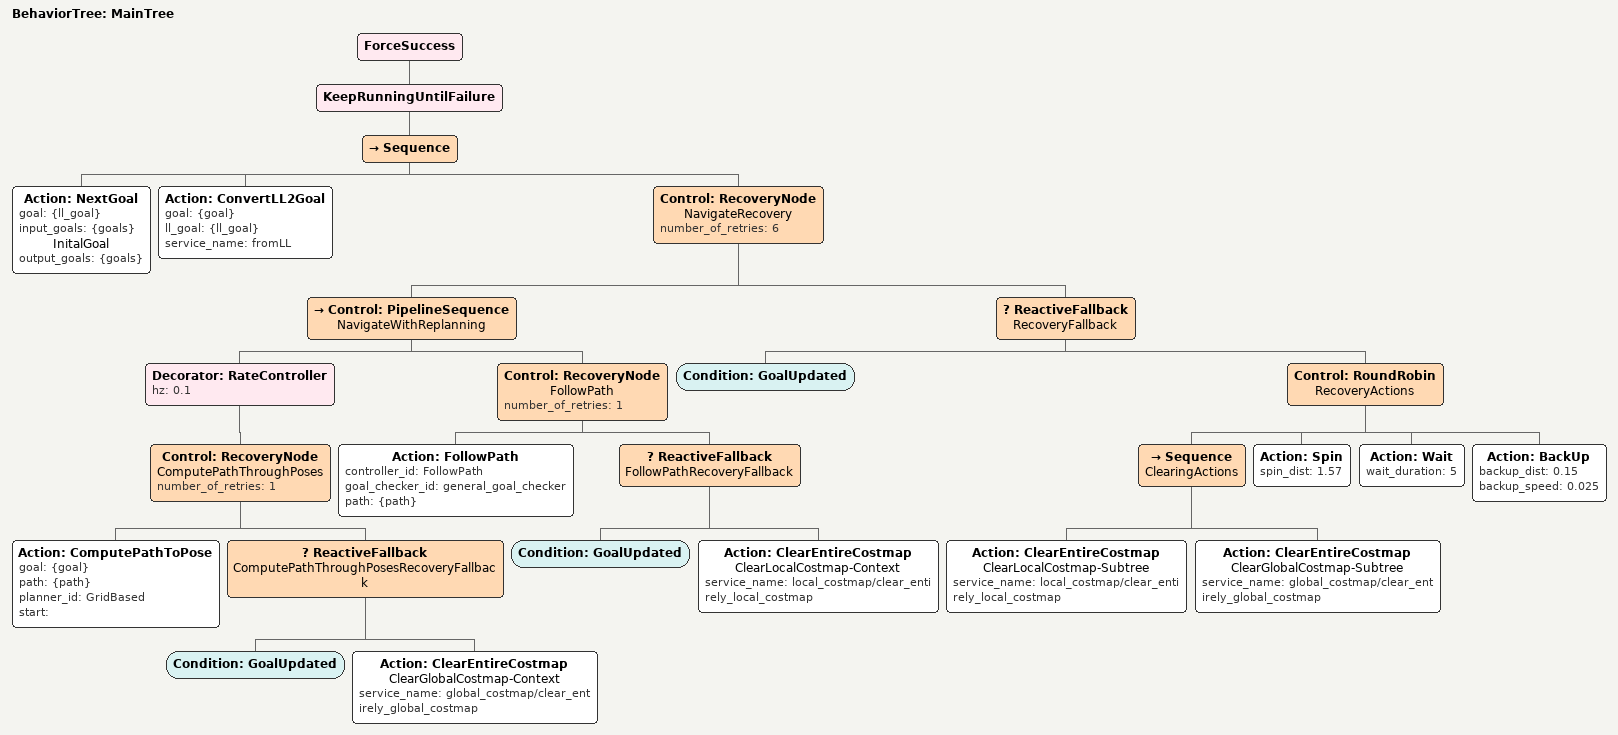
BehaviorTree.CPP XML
<?xml version="1.0"?>
<root main_tree_to_execute="MainTree">
    <BehaviorTree ID="MainTree">
        <ForceSuccess>
            <KeepRunningUntilFailure>
                <Sequence>
                    <Action ID="NextGoal" goal="{ll_goal}" input_goals="{goals}" name="InitalGoal" output_goals="{goals}"/>
                    <Action ID="ConvertLL2Goal" goal="{goal}" ll_goal="{ll_goal}" service_name="fromLL"/>
                    <Control ID="RecoveryNode" name="NavigateRecovery" number_of_retries="6">
                        <Control ID="PipelineSequence" name="NavigateWithReplanning">
                            <Decorator ID="RateController" hz="0.1">
                                <Control ID="RecoveryNode" name="ComputePathThroughPoses" number_of_retries="1">
                                    <Action ID="ComputePathToPose" goal="{goal}" path="{path}" planner_id="GridBased" start=""/>
                                    <ReactiveFallback name="ComputePathThroughPosesRecoveryFallback">
                                        <Condition ID="GoalUpdated"/>
                                        <Action ID="ClearEntireCostmap" name="ClearGlobalCostmap-Context" service_name="global_costmap/clear_entirely_global_costmap"/>
                                    </ReactiveFallback>
                                </Control>
                            </Decorator>
                            <Control ID="RecoveryNode" name="FollowPath" number_of_retries="1">
                                <Action ID="FollowPath" controller_id="FollowPath" goal_checker_id="general_goal_checker" path="{path}"/>
                                <ReactiveFallback name="FollowPathRecoveryFallback">
                                    <Condition ID="GoalUpdated"/>
                                    <Action ID="ClearEntireCostmap" name="ClearLocalCostmap-Context" service_name="local_costmap/clear_entirely_local_costmap"/>
                                </ReactiveFallback>
                            </Control>
                        </Control>
                        <ReactiveFallback name="RecoveryFallback">
                            <Condition ID="GoalUpdated"/>
                            <Control ID="RoundRobin" name="RecoveryActions">
                                <Sequence name="ClearingActions">
                                    <Action ID="ClearEntireCostmap" name="ClearLocalCostmap-Subtree" service_name="local_costmap/clear_entirely_local_costmap"/>
                                    <Action ID="ClearEntireCostmap" name="ClearGlobalCostmap-Subtree" service_name="global_costmap/clear_entirely_global_costmap"/>
                                </Sequence>
                                <Action ID="Spin" spin_dist="1.57"/>
                                <Action ID="Wait" wait_duration="5"/>
                                <Action ID="BackUp" backup_dist="0.15" backup_speed="0.025"/>
                            </Control>
                        </ReactiveFallback>
                    </Control>
                </Sequence>
            </KeepRunningUntilFailure>
        </ForceSuccess>
    </BehaviorTree>
</root>
